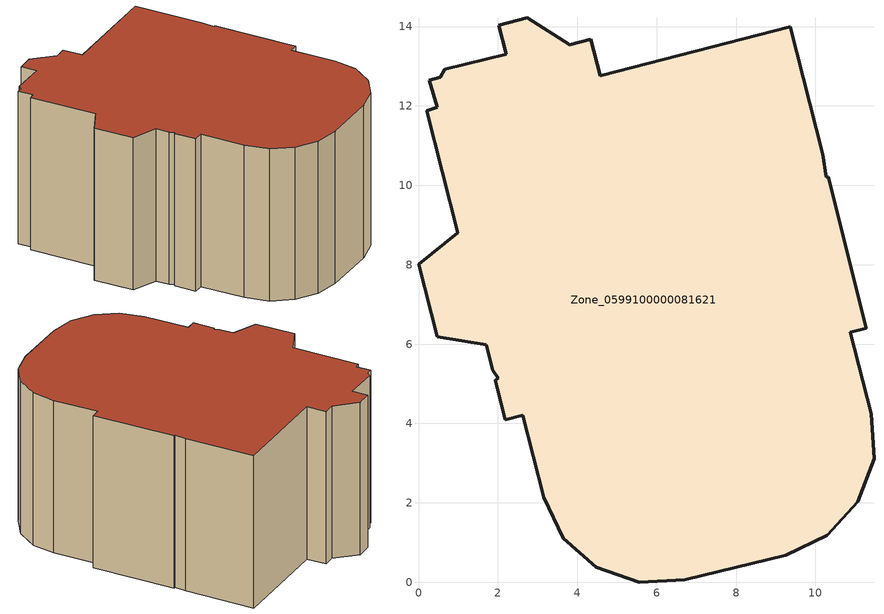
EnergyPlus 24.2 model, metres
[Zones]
Zone_0599100000081621
 floor ground (C_G): 2.01,5.14 1.87,5.33 1.71,5.98 0.48,6.18 0,8.01 0.99,8.81 0.21,11.87 0.47,11.97 0.28,12.65 0.55,12.72 0.66,12.93 2.21,13.31 2.03,14.04 2.74,14.22 3.81,13.54 4.34,13.68 4.58,12.76 9.37,13.99 10.18,10.78 10.27,10.21 10.32,10.22 11.28,6.4 10.88,6.29 11.41,4.25 11.47,3.11 11.06,2.03 10.3,1.18 9.26,0.68 6.71,0.06 5.57,0 4.48,0.38 3.65,1.11 3.15,2.15 2.63,4.2 2.19,4.09 1.94,5.09 z0
 wall outside (C_F): 4.58,12.76 4.34,13.68 3.81,13.54 2.74,14.22 2.03,14.04 2.21,13.31 0.66,12.93 0.55,12.72 0.28,12.65 0.47,11.97 0.21,11.87 0.99,8.81 0,8.01 0.48,6.18 1.71,5.98 1.87,5.33 2.01,5.14 1.94,5.09 2.19,4.09 2.63,4.2 3.15,2.15 3.65,1.11 4.48,0.38 5.57,0 6.71,0.06 9.26,0.68 10.3,1.18 11.06,2.03 11.47,3.11 11.41,4.25 10.88,6.29 11.28,6.4 10.32,10.22 10.27,10.21 10.18,10.78 9.37,13.99 4.58,12.76 z0:7.49
 roof outside (C_R): 1.87,5.33 2.01,5.14 1.94,5.09 2.19,4.09 2.63,4.2 3.15,2.15 3.65,1.11 4.48,0.38 5.57,0 6.71,0.06 9.26,0.68 10.3,1.18 11.06,2.03 11.47,3.11 11.41,4.25 10.88,6.29 11.28,6.4 10.32,10.22 10.27,10.21 10.18,10.78 9.37,13.99 4.58,12.76 4.34,13.68 3.81,13.54 2.74,14.22 2.03,14.04 2.21,13.31 0.66,12.93 0.55,12.72 0.28,12.65 0.47,11.97 0.21,11.87 0.99,8.81 0,8.01 0.48,6.18 1.71,5.98 z7.49
[BUILDING]
Pand.0599100000081621: North Axis=0; Terrain=City; Loads Convergence Tolerance Value=0.04; Temperature Convergence Tolerance Value=0.4; Solar Distribution=FullExterior; Maximum Number of Warmup Days=25; Minimum Number of Warmup Days=1
[Site:Location]
Rotterdam.The.Hague.AP_ZH_NLD Design_Conditions: Latitude=51.96; Longitude=4.45; Time Zone=1; Elevation=-4.5
[SITE:GROUNDTEMPERATURE:BUILDINGSURFACE]
18, 18, 18, 18, 18, 18, 18, 18, 18, 18, 18, 18
[MATERIAL] Thermal Absorptance=0.9; Solar Absorptance=0.7; Visible Absorptance=0.7
Name | Roughness | Thickness | Conductivity | Density | Specific Heat
G.D.1965 | MediumSmooth | 0.15 | 1 | 540 | 1210
F.D.1965 | Rough | 0.3 | 0.857143 | 1920 | 840
R.D.1965 | MediumRough | 0.2 | 0.08 | 1500 | 1000
[CONSTRUCTION]
C_G: G.D.1965
C_F: F.D.1965
C_R: R.D.1965
[ZONE]
Zone_0599100000081621: Type=1; Multiplier=1; Ceiling Height=Autocalculate; Volume=Autocalculate; Floor Area=autocalculate; Part of Total Floor Area=Yes
[ZONEINFILTRATION:DESIGNFLOWRATE]
Infil_Zone_0599100000081621: Zone or ZoneList or Space or SpaceList=Zone_0599100000081621; Schedule=AlwaysOn; Design Flow Rate Calculation Method=Flow/Area; Flow Rate per Floor Area=0.0042; Constant Term Coefficient=1; Temperature Term Coefficient=0; Velocity Term Coefficient=0; Velocity Squared Term Coefficient=0
[HVACTEMPLATE:ZONE:IDEALLOADSAIRSYSTEM]
Zone_0599100000081621: Maximum Heating Supply Air Temperature=50; Minimum Cooling Supply Air Temperature=13; Maximum Heating Supply Air Humidity Ratio=0.0156; Minimum Cooling Supply Air Humidity Ratio=0.0077; Heating Limit=NoLimit; Cooling Limit=NoLimit; Dehumidification Control Type=ConstantSensibleHeatRatio; Cooling Sensible Heat Ratio=0.7; Dehumidification Setpoint=60; Humidification Control Type=None; Humidification Setpoint=30; Outdoor Air Method=None; Outdoor Air Flow Rate per Person=0.00944; Outdoor Air Flow Rate per Zone Floor Area=0; Outdoor Air Flow Rate per Zone=0; Demand Controlled Ventilation Type=None; Outdoor Air Economizer Type=NoEconomizer; Heat Recovery Type=None; Sensible Heat Recovery Effectiveness=0.7; Latent Heat Recovery Effectiveness=0.65
[ZONECONTROL:THERMOSTAT]
ThermostatControl_Zone_0599100000081621: Zone or ZoneList=Zone_0599100000081621; Control Type Schedule=DualSetpointControlType; Control 1=Thermostat_Zone_0599100000081621; Temperature Difference Between Cutout And Setpoint=0
[THERMOSTATSETPOINT:DUALSETPOINT]
Thermostat_Zone_0599100000081621: Heating Setpoint Temperature Schedule=HeatingSetpoint_Zone_0599100000081621; Cooling Setpoint Temperature Schedule=CoolingSetpoint_Zone_0599100000081621
[SCHEDULE:COMPACT]
HeatingSetpoint_Zone_0599100000081621: Through: 12/31, For: AllDays, Until: 24:00, 21
CoolingSetpoint_Zone_0599100000081621: Through: 12/31, For: AllDays, Until: 24:00, 24
DualSetpointControlType: Through: 12/31, For: AllDays, Until: 24:00, 4
AlwaysOn: Through: 12/31, For: AllDays, Until: 24:00, 1
